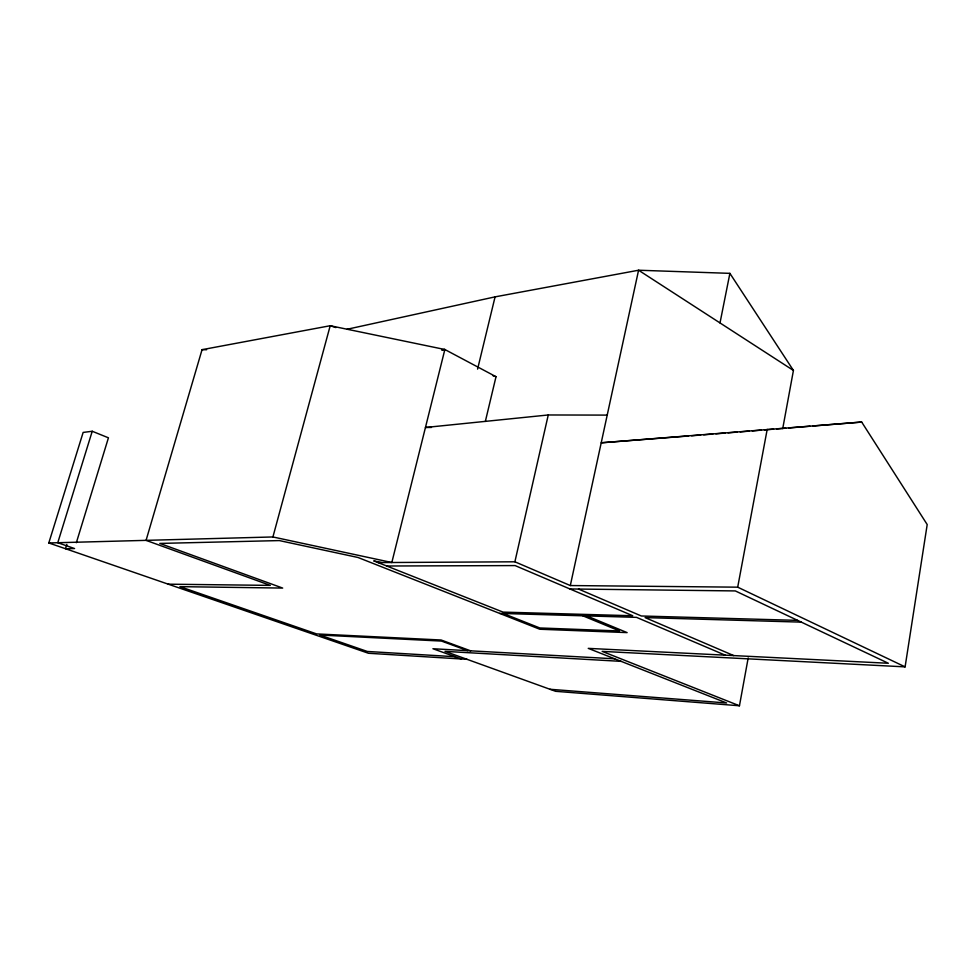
<?xml version="1.0" encoding="UTF-8"?>
<svg xmlns="http://www.w3.org/2000/svg" width="976" height="976" viewBox="0 0 976 976"><rect width="100%" height="100%" fill="white"/><g stroke="black" fill="none" stroke-linecap="round" stroke-linejoin="round"><path stroke-width="1.46" d="M748.189 657.922L739.454 705.77L602.168 651.382L905.106 666.864L927.2 524.551L861.686 422.059L601.216 442.799L688.568 435.991M782.728 428.598L793.427 370.453L729.889 273.353L638.572 270.23L495.076 296.863L347.029 329.278M905.106 666.864L737.697 587.174L767.197 429.379M720.007 322.934L729.889 273.353M378.102 562.591L514.889 561.798L570.313 585.551L638.572 270.23L793.427 370.453M514.889 561.798L548.256 414.971L607.206 415.105M485.353 421.4L496.015 376.699L444.861 349.506L330.205 325.728L202.056 349.676L146.071 540.362L270.291 585.393L168.25 584.185M477.581 369.123L495.076 296.863M441.835 349.737L444.861 349.506L391.827 562.518L272.914 536.959L48.8 542.961L83.143 432.429L92.232 431.258L108.434 437.809L76.348 542.717M272.914 536.959L330.205 325.728L335.915 327.57M66.856 544.401L65.526 548.732L74.566 548.549L57.767 542.729L92.232 431.258M441.872 349.981L444.861 349.506M548.256 414.971L425.451 427.476L431.453 427.451M700.646 435.04L691.581 435.76M703.684 434.796L712.797 434.064M715.835 433.82L724.948 433.076M727.998 432.832L737.112 432.1M740.15 431.856L749.263 431.124M752.301 430.88L761.414 430.135M764.452 429.891L773.565 429.159M776.603 428.915L785.729 428.183M788.767 427.939L810.031 426.219M813.069 425.975L861.686 422.059M386.716 566.007L515.096 565.58L632.741 615.746L503.067 612.111L373.759 560.871L381.665 562.566M570.313 585.551L737.697 587.174M202.056 349.676L206.607 349.737M569.935 588.955L735.331 590.931L888.343 663.265L588.247 648.369L726.644 702.988L550 689.276M797.612 620.37L641.342 615.99L578.524 589.065M499.627 613.392L636.511 617.357L725.192 655.164M801.333 622.127L645.099 617.601L733.732 655.591M614.697 658.812L432.929 648.735L461.355 658.971M621.175 661.362L444.995 651.37L555.625 691.313L739.454 705.77M455.109 656.726L367.318 651.456L319.847 635.034L441.481 641.073L467.663 650.663M467.04 659.325L368.477 653.273L48.8 542.961M493.1 375.858L496.015 376.699M470.639 650.833L441.115 640L316.59 633.912L179.926 586.649L282.686 588.077L159.82 543.425L279.343 540.582L357.985 557.479L539.777 629.239L627.117 632.607L586.808 615.917M503.213 613.489L539.801 627.958L619.528 630.972L582.806 615.795"/></g></svg>
